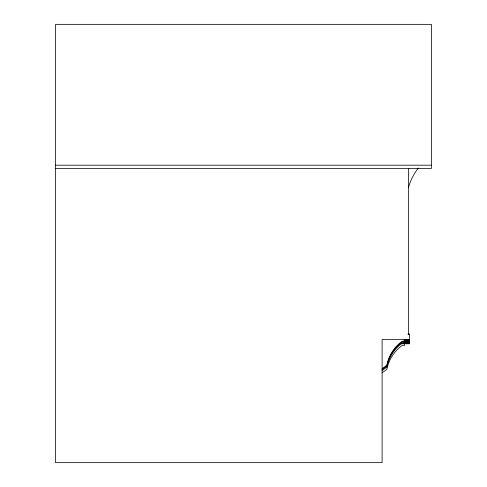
<?xml version="1.0" encoding="UTF-8"?>
<svg xmlns="http://www.w3.org/2000/svg" width="487" height="487" viewBox="0 0 487 487"><rect width="100%" height="100%" fill="white"/><g stroke="black" fill="none" stroke-linecap="round" stroke-linejoin="round"><path stroke-width="0.73" d="M382.112 368.635L386.836 365.268A38.729 38.729 0 0 1 400.265 342.708L402.171 341.241L404.624 341.241M382.112 369.487L386.836 366.114A38.729 38.729 0 0 1 400.265 343.554L402.171 342.093L404.624 342.093M382.112 370.51L386.836 367.143A38.729 38.729 0 0 1 400.265 344.577L402.171 343.116L404.624 343.116L404.624 339.597M382.112 372.811L386.836 369.444A38.729 38.729 0 0 1 400.265 346.878L402.171 345.417L404.624 345.417L404.624 343.773M55.579 165.184L431.421 165.184M55.579 168.472L431.421 168.472L431.421 24.35L55.579 24.35L55.579 462.65L382.112 462.65L382.112 339.597L409.506 339.597M408.027 334.119L409.506 334.119L409.506 343.773L400.868 343.773M408.045 334.198L409.506 334.198M404.18 339.829L409.506 339.829M404.18 340.121L409.506 340.121M404.18 340.45L409.506 340.45M404.18 340.76L409.506 340.76M404.18 341.113L409.506 341.113M404.18 341.472L409.506 341.472M404.18 341.947L409.506 341.947M404.18 342.428L409.506 342.428M404.18 342.86L409.506 342.86M401.897 343.311L409.506 343.311M408.41 168.258L408.41 334.636M408.41 187.617A56.863 56.863 0 0 1 418.382 167.991"/></g></svg>
